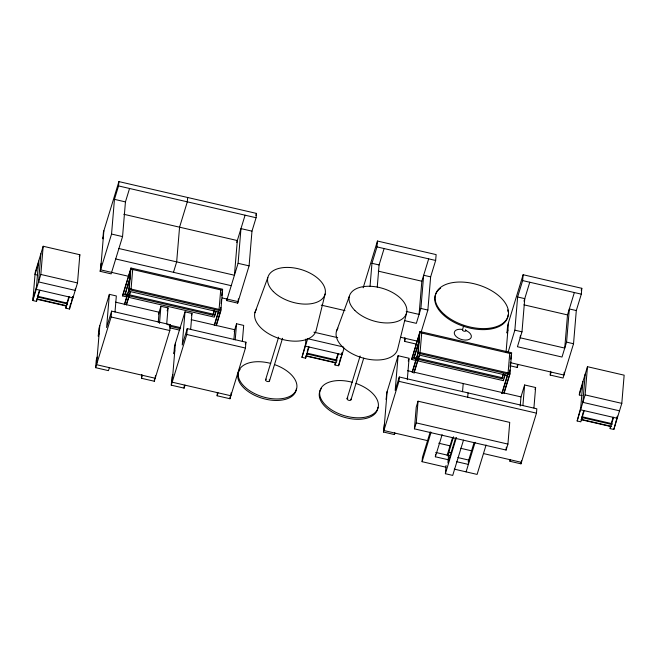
<?xml version="1.0" encoding="UTF-8"?>
<svg xmlns="http://www.w3.org/2000/svg" width="657" height="657" viewBox="0 0 657 657"><rect width="100%" height="100%" fill="white"/><g stroke="black" fill="none" stroke-linecap="round" stroke-linejoin="round"><path stroke-width="0.99" d="M32.85 300.545L35.199 272.351L43.181 246.26L79.85 254.744L77.501 282.937L69.527 309.028L65.856 308.182L66.037 306.014L36.702 299.231L36.521 301.399L32.85 300.545L40.824 274.454L43.181 246.26M38.623 261.174L36.266 289.367L72.943 297.851L73.067 296.406M40.898 253.717L38.549 281.91L75.218 290.394L75.391 288.382M66.423 306.343L66.538 304.93M66.981 304.503L67.162 302.335M69.527 309.028L69.708 306.86M129.552 188.477L125.446 201.896L122.555 236.594L111.156 273.87L100.16 271.325L101.153 263.326M103.872 230.796L100.611 269.838L128.542 276.293M109.374 367.665L108.462 370.647L95.626 367.674L96.259 360.085L97.17 357.104M99.798 325.65L96.538 364.692L155.216 378.26L155.454 375.418M100.16 271.325L111.55 234.056L114.449 199.35L118.547 185.931L118.909 181.595L256.444 213.402L256.082 217.738L251.976 231.157L249.085 265.863L237.686 303.132L226.681 300.586L226.837 298.73M114.991 312.05L116.338 295.954L109.366 294.344L106.598 327.531L111.616 311.131L170.294 324.706L169.802 330.553L154.305 381.249L141.469 378.276L141.789 374.482M95.626 367.674L111.123 316.986L111.616 311.131M126.637 296.865L122.654 295.937L122.744 294.853L130.948 268.023L222.633 289.228L220.826 310.909L216.284 325.765M214.42 310.457L212.967 315.229L124.945 294.87L129.117 280.432M124.6 304.561L129.142 289.712L130.948 268.023M131.063 289.047L132.689 269.526M158.247 322.283L159.093 312.231L115.509 302.154M154.305 381.249L154.461 379.344M159.487 323.359L160.916 306.269L168.044 307.919L166.706 324.008M185.019 385.158L184.108 388.139L171.272 385.166L171.904 377.578L172.816 374.597M175.435 343.151L172.183 382.185L230.862 395.76L231.1 392.911M187.672 197.502L187.311 201.839L179.566 227.182L176.667 261.88L173.481 272.318M190.637 329.543L191.975 313.455L185.011 311.837L182.244 345.024L187.253 328.623L245.932 342.198L245.447 348.046L229.95 398.742L217.114 395.769L217.352 392.927M171.272 385.166L186.769 334.479L187.253 328.623M184.108 388.139L184.338 385.289M212.967 315.229L214.223 310.326M219.085 309.406L220.711 289.885M220.785 307.419L220.465 311.319L216.588 323.991M221.113 303.509L221.442 299.608M221.762 295.707L222.091 291.798M226.681 300.586L238.08 263.317L240.971 228.611L251.976 231.157M233.892 339.776L234.73 329.724L191.146 319.647M237.686 303.132L237.842 301.276M229.95 398.742L230.106 396.844M238.376 298.853L238.138 301.637L222.156 297.941M235.214 339.85L236.553 323.761L243.69 325.412L242.343 341.5M309.061 347.011L305.645 358.188L301.974 357.342L305.571 343.997M305.99 339.02L305.39 346.165L342.067 354.64L342.248 352.472L341.394 355.273M305.645 358.188L305.76 356.743M306.203 356.357L306.811 353.942L336.959 360.915M306.77 354.509L306.885 353.113L337.025 360.085M344.063 348.12L338.651 365.826L334.98 364.98L335.16 362.812L305.825 356.02M338.708 365.103L340.819 357.137M370.031 286.427L371.961 263.301L376.97 246.901L377.463 241.045L436.141 254.612L435.648 260.468L430.639 276.868L427.871 310.055L420.989 332.557M377.249 287.068L379.089 264.952L384.107 248.551M394.898 433.078L394.438 434.573L383.442 432.027L384.435 424.028M387.154 391.498L383.893 430.532L427.764 440.683M407.307 379.697L409.097 358.262L398.093 355.716L395.194 390.414L399.3 376.995L536.826 408.802L536.465 413.146L520.968 463.834L509.963 461.288L510.119 459.432M394.438 434.573L394.594 432.708M383.442 432.027L398.939 381.339L399.3 376.995M416.398 344.12L404.548 341.377L404.868 337.583M505.143 374.81L503.361 380.658L411.668 359.453L419.963 331.53L511.655 352.735L509.84 374.424L503.985 393.592M503.434 373.973L501.981 378.744L413.959 358.385L414.05 357.301M428.684 258.858L421.843 281.221L419.076 314.407L406.198 311.426M404.457 320.6L416.341 323.351L420.899 308.445L423.666 275.258L430.639 276.868M412.292 372.388L418.156 353.22L419.963 331.53M420.078 352.563L421.712 333.042M414.419 428.849L416.226 407.159L418.049 401.197L509.733 422.402L507.927 444.091L506.104 450.053L414.419 428.849L416.242 422.886L418.049 401.197M445.922 467.201L422.081 461.69L422.443 457.346L430.245 431.846M448.197 459.744L435.361 456.779L435.583 454.176M463.505 440.091L452.714 475.405L445.38 473.705L446.062 465.468M462.528 391.712L463.21 383.548M467.702 397.239L468.063 392.902M501.981 378.744L503.237 373.841M503.361 380.658L503.451 379.574M506.087 351.897L508.543 322.439M508.099 372.921L509.725 353.4M509.479 374.835L509.881 369.957M510.128 367.025L510.538 362.147M510.776 359.215L511.105 355.314M507.976 352.678L514.858 330.175L517.626 296.989L522.635 280.588L523.128 274.733L581.806 288.308L581.322 294.155L576.304 310.556L573.536 343.742L563.049 378.03L550.213 375.065L550.533 371.271M506.104 450.053L506.35 447.097M510.3 365.834L517.207 367.427L517.445 364.586M520.336 335.776L520.163 337.788L564.741 348.095L567.508 314.908L574.349 292.546M576.304 310.556L569.332 308.946L566.564 342.133L562.006 357.038L517.429 346.732L521.987 331.818L524.762 298.639L517.626 296.989M520.204 406.092L520.976 396.902L524.623 384.977L535.619 387.523L533.919 407.931M522.915 405.385L524.623 384.977M520.968 463.834L521.124 461.97M521.584 460.483L521.428 462.339L483.536 453.576M564.043 374.104L564.199 372.207M584.229 410.65L580.813 421.827L577.15 420.981L580.747 407.636M582.069 395.596L579.318 394.956L579.499 392.787L587.473 366.696L624.15 375.18L621.801 403.373L613.819 429.464L610.156 428.619L610.337 426.45L580.993 419.659M582.915 381.602L580.566 409.804L617.243 418.279L617.424 416.111L613.819 429.464M581.379 419.995L581.987 417.581L612.127 424.553M585.198 374.153L582.841 402.347L619.518 410.83M581.938 418.148L582.118 415.98M577.15 420.981L585.124 394.89L587.473 366.696M325.116 293.983L316.165 330.331A31.881 18.059 17 0 1 278.001 338.076A31.881 18.059 17 0 1 256.468 309.299M406.601 312.831L397.649 349.179A31.881 18.059 17 0 1 359.486 356.923A31.881 18.059 17 0 1 337.953 328.139M38.443 263.342L35.018 274.519L37.769 275.16M33.031 298.377L36.447 287.199M37.835 295.502L39.264 290.837M36.521 301.399L39.937 290.213M79.283 256.608L79.85 254.744M66.603 304.175L68.886 296.709M65.856 308.182L69.272 296.997M69.987 305.932L70.841 303.132M71.416 301.267L72.837 296.611M118.909 181.595L103.412 232.282L102.87 238.795L103.33 237.3M109.366 294.344L98.887 328.64L98.246 336.228L99.158 333.247M122.654 295.937L130.406 270.594L128.772 290.115L124.304 304.741M124.945 294.87L130.488 276.745M126.522 303.895L130.316 291.494M126.431 304.979L130.521 291.626M158.542 314.021L160.916 306.269M141.469 378.276L142.38 375.295M167.149 310.851L168.044 307.919M169.703 326.628L170.294 324.706M185.011 311.837L174.524 346.132L173.891 353.721L174.803 350.739M191.458 315.155L191.975 313.455M236.75 242.441L245.077 215.192M214.428 316.058L215.898 311.27M216.128 311.295L214.338 317.142L128.632 297.325M214.248 325.207L218.338 311.853M214.453 325.338L218.535 311.976M255.852 215.332L256.444 213.402M234.188 331.514L236.553 323.761M217.114 395.769L218.025 392.787M245.34 344.128L245.932 342.198M265.592 379.779L278.634 337.14M269.51 380.904L282.551 338.265M301.974 357.342L307.673 338.708L343.356 346.962M307.23 351.405L308.667 346.715M336.014 360.011L338.01 353.491M334.98 364.98L338.396 353.795M363.173 287.782L377.463 241.045M347.077 398.627L360.118 355.987M351.002 399.752L363.74 358.081M398.093 355.716L386.694 392.985L386.152 399.497L386.612 398.002M404.548 341.377L405.459 338.396M408.252 361.013L408.81 359.174M411.668 359.453L419.421 334.109L417.795 353.63L412.128 372.149M414.345 356.349L418.131 343.948M413.959 358.385L419.503 340.26M414.37 371.23L419.33 355.01M413.992 373.266L419.987 353.647M422.081 461.69L431.082 432.265M462.479 329.798L463.661 325.921M435.361 456.779L442.128 434.655M447.121 455.375L452.525 437.718M447.696 455.884L453.535 436.765M455.572 437.989L447.926 462.996L448.83 452.156L451.581 452.788M445.38 473.705L456.475 437.414M523.128 274.733L507.631 325.42L506.999 333.017L507.91 330.036M468.162 461.937L474.026 442.761M466.092 471.866L475.134 442.292M523.974 301.193L529.772 282.239M503.903 378.079L504.781 375.221M486.09 444.986L477.097 474.411L454.242 469.123M501.808 393.494L507.639 374.408M502.014 393.625L508.009 374.005M504.116 392.377L509.175 375.804M517.207 367.427L518.118 364.446M509.963 461.288L510.423 459.793M535.028 389.453L535.619 387.523M550.213 375.065L551.124 372.084M581.215 290.254L581.806 288.308M579.318 394.956L582.734 383.778M582.406 415.043L583.556 411.29M611.191 423.65L613.186 417.129M610.156 428.619L613.572 417.433M254.891 312.757L267.818 277.55M336.376 331.604L349.31 296.389M118.547 185.931L256.082 217.738M376.97 246.901L435.648 260.468M522.635 280.588L581.322 294.155M114.449 199.35L125.446 201.896M371.961 263.301L379.089 264.952M378.26 271.144L421.843 281.221M523.925 304.832L567.508 314.908M123.795 214.281L237.325 240.544L234.434 275.242L118.909 248.527M111.55 234.056L122.555 236.594M238.08 263.317L249.085 265.863M420.899 308.445L427.871 310.055M514.858 330.175L521.987 331.818M566.564 342.133L573.536 343.742M321.224 305.119L345.015 310.621M115.714 258.965L231.239 285.68M419.872 332.614L511.565 353.819M130.858 269.107L222.542 290.312M400.606 337.271L417.31 341.131M510.218 362.623L563.961 375.048M418.246 352.136L509.931 373.34M418.156 353.22L509.84 374.424M419.536 355.133L507.549 375.492M129.232 288.628L220.916 309.825M313.915 332.171L337.706 337.673M585.124 394.89L621.801 403.373M129.142 289.712L220.826 310.909M128.682 291.199L220.374 312.404M412.218 356.882L502.071 377.66M125.035 293.786L213.057 314.145M40.824 274.454L77.501 282.937M407.439 370.647L520.976 396.902M582.053 416.752L612.201 423.724M306.252 355.782L336.392 362.754M581.42 419.421L611.568 426.393M167.822 324.689L180.675 327.662M169.703 326.225L180.585 328.746M37.375 296.208L67.104 303.082M37.318 296.956L67.039 303.83L66.472 305.677L36.751 298.795M169.769 327.835L179.731 330.143M398.939 381.339L536.465 413.146M111.123 316.986L169.802 330.553M186.769 334.479L245.447 348.046M416.242 422.886L507.927 444.091M438.72 443.212L450.669 445.98M460.631 448.279L471.586 450.817M435.722 452.443L450.398 455.835M457.872 457.559L468.737 460.072L468.367 464.409L456.525 461.674M508.157 314.826A37.835 21.426 17 0 1 460.237 325.1A37.835 21.426 17 0 1 440.625 288.152M507.672 309.923A37.835 21.426 17 0 1 508.075 311.919M465.452 329.765A1.766 1.002 17 0 1 465.443 331.144A1.766 1.002 17 0 1 463.136 330.8A1.766 1.002 17 0 1 462.75 329.346M465.435 330.299A8.812 4.993 17 0 1 469.262 339.357A8.812 4.993 17 0 1 455.096 335.325A8.812 4.993 17 0 1 462.495 329.461M377.939 407.233A30.263 17.139 17 0 1 342.19 416.628A30.263 17.139 17 0 1 321.56 388.312M355.987 383.425A30.263 17.139 17 0 1 371.148 415.273A30.263 17.139 17 0 1 321.667 400.088A30.263 17.139 17 0 1 352.218 382.267M350.871 399.111A2.037 1.158 17 0 1 349.935 400.425A2.037 1.158 17 0 1 347.364 399.481A2.037 1.158 17 0 1 347.849 397.994M296.455 388.394A30.263 17.139 17 0 1 260.706 397.781A30.263 17.139 17 0 1 240.068 369.464M274.503 364.578A30.263 17.139 17 0 1 289.655 396.434A30.263 17.139 17 0 1 240.183 381.241A30.263 17.139 17 0 1 270.733 363.42M269.132 379.943A2.037 1.158 17 0 1 268.746 381.536A2.037 1.158 17 0 1 265.97 380.74A2.037 1.158 17 0 1 266.364 379.155M444.584 314.654A37.835 21.426 17 0 0 506.752 319.121A37.835 21.426 17 0 0 464.047 282.173A37.835 21.426 17 0 0 444.584 314.654M354.829 310.4A29.811 16.885 17 0 0 404.572 316.797A29.811 16.885 17 0 0 374.465 286.633A29.811 16.885 17 0 0 354.829 310.4M273.337 291.552A29.811 16.885 17 0 0 323.088 297.95A29.811 16.885 17 0 0 292.981 267.793A29.811 16.885 17 0 0 273.337 291.552"/></g></svg>
